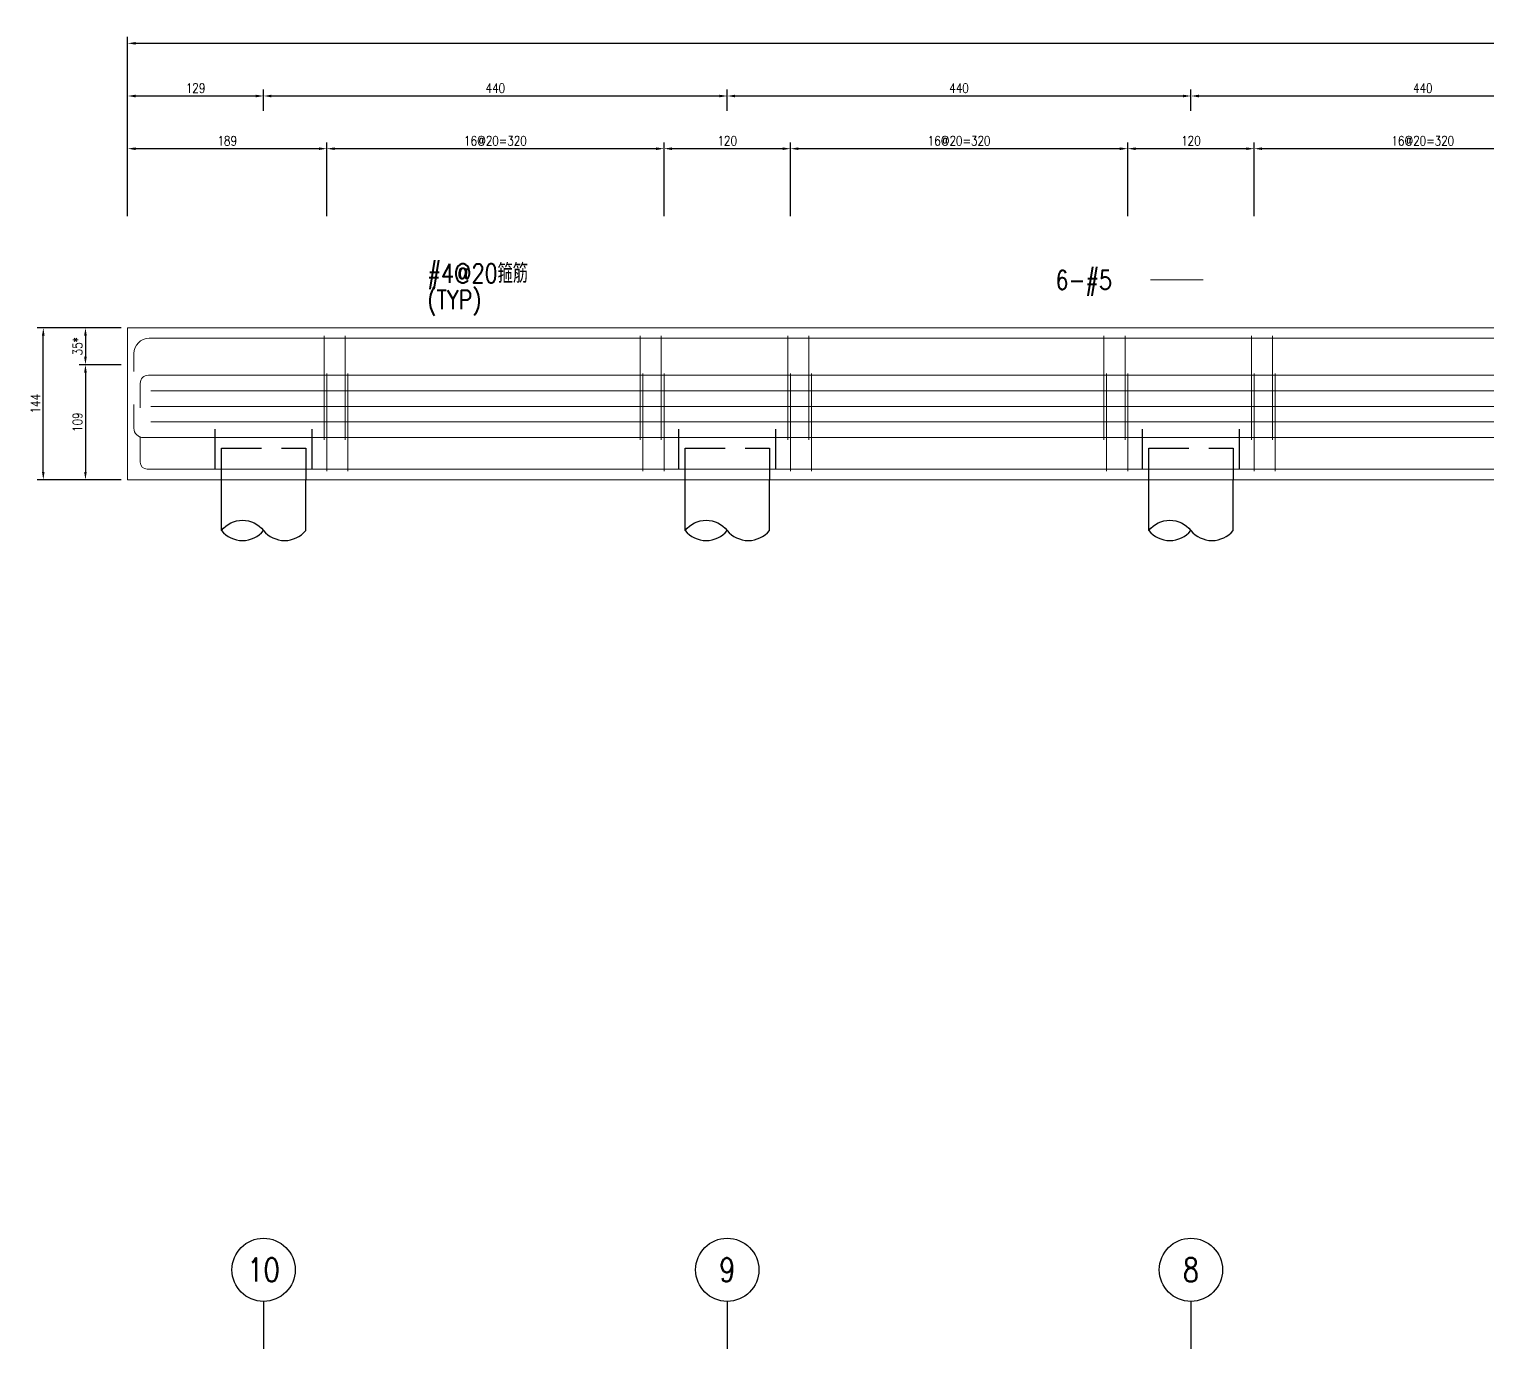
# Model space of a CAD drawing. Extents: x -4754 to 4976, y -19960 to 3841.
# Drawn here: x -359 to 1025, y -2114 to -861 of the extents above; entities that cross this region are included whole.
import ezdxf
from ezdxf.enums import TextEntityAlignment as Align

# ---------------------------------------------------------------- set-up
doc = ezdxf.new("R2010")
doc.units = 0
doc.header["$LTSCALE"] = 3
doc.linetypes.add('DASHED', pattern=[19.05, 12.7, -6.35])
doc.layers.get('0').update_dxf_attribs({"linetype": 'CONTINUOUS'})
doc.layers.add('HB_0', color=7, linetype='CONTINUOUS', transparency=0.5)
for name, color, linetype in [('HB_DIM', 1, 'CONTINUOUS'), ('HB_TXT_CTEXT', 2, 'CONTINUOUS'), ('鋼筋', 3, 'CONTINUOUS')]:
    doc.layers.add(name, color=color, linetype=linetype)
doc.styles.get("Standard").update_dxf_attribs({"font": 'ROMANS.shx', "width": 0.8, "bigfont": 'chineset.shx'})
doc.dimstyles.new('30', dxfattribs={"dimscale": 3, "dimtxt": 3, "dimasz": 2.5, "dimexe": 2, "dimexo": 2, "dimgap": 1, "dimtad": 1, "dimdsep": 46, "dimtxsty": 'Standard', "dimcen": 0, "dimclrd": 256, "dimclre": 256, "dimclrt": 2, "dimadec": 0, "dimazin": 0, "dimtfac": 1, "dimtix": 1, "dimtmove": 2, "dimatfit": 3, "dimfxl": 1, "dimtolj": 1, "dimtzin": 0, "dimarcsym": 0})

# ---------------------------------------------------------------- blocks, each defined once
blk = doc.blocks.new('pile_vertical')
at = {"color": 252, "linetype": 'DASHED'}
for p, q in [((-46, 10), (-46, 50)), ((46, 10), (46, 50))]:
    blk.add_line(p, q, dxfattribs=at)
at = {"linetype": 'Continuous'}
for p, q in [((-40, -48.1), (-40, 0)), ((40, -48.1), (40, 0))]:
    blk.add_line(p, q, dxfattribs=at)
at = {"color": 252, "linetype": 'DASHED'}
blk.add_lwpolyline([(-40, 0), (-40, 30), (40, 30), (40, 0)], dxfattribs=at)
at = {"linetype": 'Continuous'}
for points in [[(-40, -48.1, -0.48), (0, -48.1, 0.48), (40, -48.1, 0.48)], [(-40, -48.1, 0.48), (0, -48.1, 0.48)]]:
    blk.add_lwpolyline(points, format="xyb", dxfattribs=at)
blk = doc.blocks.new('*D97')
at = {"layer": 'HB_DIM', "linetype": 'Continuous', "lineweight": -2}
for p, q in [((-271.4, -1144.8), (-311.4, -1144.8)), ((-305.4, -1152.3), (-305.4, -1172.3)), ((-271.4, -1179.8), (-311.4, -1179.8))]:
    blk.add_line(p, q, dxfattribs=at)
at = {"layer": 'HB_DIM'}
for points in [[(-304.2, -1152.3), (-306.7, -1152.3), (-305.4, -1144.8)], [(-306.7, -1172.3), (-304.2, -1172.3), (-305.4, -1179.8)]]:
    blk.add_solid(points, dxfattribs=at)
at = {"layer": 'HB_DIM', "color": 2, "linetype": 'Continuous', "insert": (-312.9, -1162.3), "char_height": 9, "attachment_point": 5, "rotation": 90}
blk.add_mtext('\\A1;35*', dxfattribs=at)
blk = doc.blocks.new('*D98')
at = {"layer": 'HB_DIM', "linetype": 'Continuous', "lineweight": -2}
for p, q in [((-271.4, -1179.8), (-311.4, -1179.8)), ((-305.4, -1187.3), (-305.4, -1281.5)), ((-271.4, -1289), (-311.4, -1289))]:
    blk.add_line(p, q, dxfattribs=at)
at = {"layer": 'HB_DIM'}
for points in [[(-304.2, -1187.3), (-306.7, -1187.3), (-305.4, -1179.8)], [(-306.7, -1281.5), (-304.2, -1281.5), (-305.4, -1289)]]:
    blk.add_solid(points, dxfattribs=at)
at = {"layer": 'HB_DIM', "color": 2, "linetype": 'Continuous', "insert": (-312.9, -1234.4), "char_height": 9, "attachment_point": 5, "rotation": 90}
blk.add_mtext('\\A1;109', dxfattribs=at)
blk = doc.blocks.new('*D99')
at = {"layer": 'HB_DIM', "linetype": 'Continuous', "lineweight": -2}
for p, q in [((-265.4, -1038.8), (-265.4, -968.8)), ((-76.4, -1038.8), (-76.4, -968.8)), ((-257.9, -974.8), (-83.9, -974.8))]:
    blk.add_line(p, q, dxfattribs=at)
at = {"layer": 'HB_DIM'}
for points in [[(-257.9, -973.6), (-257.9, -976.1), (-265.4, -974.8)], [(-83.9, -976.1), (-83.9, -973.6), (-76.4, -974.8)]]:
    blk.add_solid(points, dxfattribs=at)
at = {"layer": 'HB_DIM', "color": 2, "linetype": 'Continuous', "insert": (-170.9, -967.3), "char_height": 9, "attachment_point": 5, "rotation": 0}
blk.add_mtext('\\A1;189', dxfattribs=at)
blk = doc.blocks.new('*D100')
at = {"layer": 'HB_DIM', "linetype": 'Continuous', "lineweight": -2}
for p, q in [((-76.4, -1038.8), (-76.4, -968.8)), ((243.6, -1038.8), (243.6, -968.8)), ((-68.9, -974.8), (236.1, -974.8))]:
    blk.add_line(p, q, dxfattribs=at)
at = {"layer": 'HB_DIM'}
for points in [[(-68.9, -973.6), (-68.9, -976.1), (-76.4, -974.8)], [(236.1, -976.1), (236.1, -973.6), (243.6, -974.8)]]:
    blk.add_solid(points, dxfattribs=at)
at = {"layer": 'HB_DIM', "color": 2, "linetype": 'Continuous', "insert": (83.6, -967.3), "char_height": 9, "attachment_point": 5, "rotation": 0}
blk.add_mtext('\\A1;16@20=320', dxfattribs=at)
blk = doc.blocks.new('*D101')
at = {"layer": 'HB_DIM', "linetype": 'Continuous', "lineweight": -2}
for p, q in [((243.6, -1038.8), (243.6, -968.8)), ((363.6, -1038.8), (363.6, -968.8)), ((251.1, -974.8), (356.1, -974.8))]:
    blk.add_line(p, q, dxfattribs=at)
at = {"layer": 'HB_DIM'}
for points in [[(251.1, -973.6), (251.1, -976.1), (243.6, -974.8)], [(356.1, -976.1), (356.1, -973.6), (363.6, -974.8)]]:
    blk.add_solid(points, dxfattribs=at)
at = {"layer": 'HB_DIM', "color": 2, "linetype": 'Continuous', "insert": (303.6, -967.3), "char_height": 9, "attachment_point": 5, "rotation": 0}
blk.add_mtext('\\A1;120', dxfattribs=at)
blk = doc.blocks.new('*D102')
at = {"layer": 'HB_DIM', "linetype": 'Continuous', "lineweight": -2}
for p, q in [((363.6, -1038.8), (363.6, -968.8)), ((683.6, -1038.8), (683.6, -968.8)), ((371.1, -974.8), (676.1, -974.8))]:
    blk.add_line(p, q, dxfattribs=at)
at = {"layer": 'HB_DIM'}
for points in [[(371.1, -973.6), (371.1, -976.1), (363.6, -974.8)], [(676.1, -976.1), (676.1, -973.6), (683.6, -974.8)]]:
    blk.add_solid(points, dxfattribs=at)
at = {"layer": 'HB_DIM', "color": 2, "linetype": 'Continuous', "insert": (523.6, -967.3), "char_height": 9, "attachment_point": 5, "rotation": 0}
blk.add_mtext('\\A1;16@20=320', dxfattribs=at)
blk = doc.blocks.new('*D103')
at = {"layer": 'HB_DIM', "linetype": 'Continuous', "lineweight": -2}
for p, q in [((683.6, -1038.8), (683.6, -968.8)), ((803.6, -1038.8), (803.6, -968.8)), ((691.1, -974.8), (796.1, -974.8))]:
    blk.add_line(p, q, dxfattribs=at)
at = {"layer": 'HB_DIM'}
for points in [[(691.1, -973.6), (691.1, -976.1), (683.6, -974.8)], [(796.1, -976.1), (796.1, -973.6), (803.6, -974.8)]]:
    blk.add_solid(points, dxfattribs=at)
at = {"layer": 'HB_DIM', "color": 2, "linetype": 'Continuous', "insert": (743.6, -967.3), "char_height": 9, "attachment_point": 5, "rotation": 0}
blk.add_mtext('\\A1;120', dxfattribs=at)
blk = doc.blocks.new('*D104')
at = {"layer": 'HB_DIM', "linetype": 'Continuous', "lineweight": -2}
for p, q in [((803.6, -1038.8), (803.6, -968.8)), ((1123.6, -1038.8), (1123.6, -968.8)), ((811.1, -974.8), (1116.1, -974.8))]:
    blk.add_line(p, q, dxfattribs=at)
at = {"layer": 'HB_DIM'}
for points in [[(811.1, -973.6), (811.1, -976.1), (803.6, -974.8)], [(1116.1, -976.1), (1116.1, -973.6), (1123.6, -974.8)]]:
    blk.add_solid(points, dxfattribs=at)
at = {"layer": 'HB_DIM', "color": 2, "linetype": 'Continuous', "insert": (963.6, -967.3), "char_height": 9, "attachment_point": 5, "rotation": 0}
blk.add_mtext('\\A1;16@20=320', dxfattribs=at)
blk = doc.blocks.new('*D118')
at = {"layer": 'HB_DIM', "linetype": 'Continuous', "lineweight": -2}
for p, q in [((-265.4, -1038.8), (-265.4, -868.8)), ((3931.6, -1038.8), (3931.6, -868.8)), ((-257.9, -874.8), (3924.1, -874.8))]:
    blk.add_line(p, q, dxfattribs=at)
at = {"layer": 'HB_DIM'}
for points in [[(-257.9, -873.6), (-257.9, -876.1), (-265.4, -874.8)], [(3924.1, -876.1), (3924.1, -873.6), (3931.6, -874.8)]]:
    blk.add_solid(points, dxfattribs=at)
at = {"layer": 'HB_DIM', "color": 2, "linetype": 'Continuous', "insert": (1833.1, -867.3), "char_height": 9, "attachment_point": 5, "rotation": 0}
blk.add_mtext('\\A1;4197', dxfattribs=at)
blk = doc.blocks.new('*D119')
at = {"layer": 'HB_DIM', "linetype": 'Continuous', "lineweight": -2}
for p, q in [((-265.4, -1038.8), (-265.4, -918.8)), ((-257.9, -924.8), (-143.9, -924.8)), ((-136.4, -938.8), (-136.4, -918.8))]:
    blk.add_line(p, q, dxfattribs=at)
at = {"layer": 'HB_DIM'}
for points in [[(-257.9, -923.6), (-257.9, -926.1), (-265.4, -924.8)], [(-143.9, -926.1), (-143.9, -923.6), (-136.4, -924.8)]]:
    blk.add_solid(points, dxfattribs=at)
at = {"layer": 'HB_DIM', "color": 2, "linetype": 'Continuous', "insert": (-200.9, -917.3), "char_height": 9, "attachment_point": 5, "rotation": 0}
blk.add_mtext('\\A1;129', dxfattribs=at)
blk = doc.blocks.new('*D120')
at = {"layer": 'HB_DIM', "linetype": 'Continuous', "lineweight": -2}
for p, q in [((-136.4, -938.8), (-136.4, -918.8)), ((-128.9, -924.8), (296.1, -924.8)), ((303.6, -938.8), (303.6, -918.8))]:
    blk.add_line(p, q, dxfattribs=at)
at = {"layer": 'HB_DIM'}
for points in [[(-128.9, -923.6), (-128.9, -926.1), (-136.4, -924.8)], [(296.1, -926.1), (296.1, -923.6), (303.6, -924.8)]]:
    blk.add_solid(points, dxfattribs=at)
at = {"layer": 'HB_DIM', "color": 2, "linetype": 'Continuous', "insert": (83.6, -917.3), "char_height": 9, "attachment_point": 5, "rotation": 0}
blk.add_mtext('\\A1;440', dxfattribs=at)
blk = doc.blocks.new('*D121')
at = {"layer": 'HB_DIM', "linetype": 'Continuous', "lineweight": -2}
for p, q in [((303.6, -938.8), (303.6, -918.8)), ((311.1, -924.8), (736.1, -924.8)), ((743.6, -938.8), (743.6, -918.8))]:
    blk.add_line(p, q, dxfattribs=at)
at = {"layer": 'HB_DIM'}
for points in [[(311.1, -923.6), (311.1, -926.1), (303.6, -924.8)], [(736.1, -926.1), (736.1, -923.6), (743.6, -924.8)]]:
    blk.add_solid(points, dxfattribs=at)
at = {"layer": 'HB_DIM', "color": 2, "linetype": 'Continuous', "insert": (523.6, -917.3), "char_height": 9, "attachment_point": 5, "rotation": 0}
blk.add_mtext('\\A1;440', dxfattribs=at)
blk = doc.blocks.new('*D122')
at = {"layer": 'HB_DIM', "linetype": 'Continuous', "lineweight": -2}
for p, q in [((743.6, -938.8), (743.6, -918.8)), ((751.1, -924.8), (1176.1, -924.8)), ((1183.6, -938.8), (1183.6, -918.8))]:
    blk.add_line(p, q, dxfattribs=at)
at = {"layer": 'HB_DIM'}
for points in [[(751.1, -923.6), (751.1, -926.1), (743.6, -924.8)], [(1176.1, -926.1), (1176.1, -923.6), (1183.6, -924.8)]]:
    blk.add_solid(points, dxfattribs=at)
at = {"layer": 'HB_DIM', "color": 2, "linetype": 'Continuous', "insert": (963.6, -917.3), "char_height": 9, "attachment_point": 5, "rotation": 0}
blk.add_mtext('\\A1;440', dxfattribs=at)
blk = doc.blocks.new('*D130')
at = {"layer": 'HB_DIM', "linetype": 'Continuous', "lineweight": -2}
for p, q in [((-281.4, -1144.8), (-351.4, -1144.8)), ((-345.4, -1281.5), (-345.4, -1152.3)), ((-281.4, -1289), (-351.4, -1289))]:
    blk.add_line(p, q, dxfattribs=at)
at = {"layer": 'HB_DIM'}
for points in [[(-344.2, -1152.3), (-346.7, -1152.3), (-345.4, -1144.8)], [(-346.7, -1281.5), (-344.2, -1281.5), (-345.4, -1289)]]:
    blk.add_solid(points, dxfattribs=at)
at = {"layer": 'HB_DIM', "color": 2, "linetype": 'Continuous', "insert": (-352.9, -1216.9), "char_height": 9, "attachment_point": 5, "rotation": 90}
blk.add_mtext('\\A1;144', dxfattribs=at)
blk = doc.blocks.new('line_guide')
at = {"color": 4, "linetype": 'Continuous'}
blk.add_line((0, 0), (0, -45), dxfattribs=at)
blk.add_circle((0, 30), 30, dxfattribs=at)
at = {"color": 4, "linetype": 'Continuous', "width": 0.8}
blk.add_attdef('A', text='', height=22.5, dxfattribs=at).set_placement((0, 30), align=Align.MIDDLE)

msp = doc.modelspace()

# ---------------------------------------------------------------- linework, layer by layer
at = {"layer": 'HB_0', "lineweight": 5}
msp.add_lwpolyline([(-265.427, -1288.979), (-265.427, -1144.802), (3931.573, -1144.802), (3931.573, -1288.979), (-265.427, -1288.979)], dxfattribs=at)
at = {"layer": 'HB_DIM', "color": 1, "linetype": 'Continuous'}
for points in [[(-58.967, -1153.148, 0, 1.25, 0), (-48.967, -1143.148, 0, 0, 0), (1.033, -1093.148, 0, 0, 0), (19.033, -1093.148, 0, 0, 0)], [(-56.427, -1188.648, 0, 1.25, 0), (-48.734, -1175.863, 0, 0, 0), (1.033, -1093.148, 0, 0, 0), (19.033, -1093.148, 0, 0, 0)], [(587.173, -1219.39, 0, 1.25, 0), (587.173, -1204.39, 0, 0, 0), (587.173, -1099.39, 0, 0, 0), (605.173, -1099.39, 0, 0, 0)], [(587.173, -1234.185, 0, 1.25, 0), (587.173, -1219.185, 0, 0, 0), (587.173, -1099.39, 0, 0, 0), (605.173, -1099.39, 0, 0, 0)], [(587.173, -1204.596, 0, 1.25, 0), (587.173, -1189.596, 0, 0, 0), (587.173, -1099.39, 0, 0, 0), (605.173, -1099.39, 0, 0, 0)], [(1001.147, -1278.979, 0, 1.25, 0), (1001.147, -1293.979, 0, 0, 0), (1001.147, -1368.979, 0, 0, 0), (1019.147, -1368.979, 0, 0, 0)]]:
    msp.add_lwpolyline(points, format="xyseb", dxfattribs=at)
at = {"layer": 'HB_TXT_CTEXT', "lineweight": 5}
msp.add_line((705.173, -1099.39, 50), (755.173, -1099.39, 50), dxfattribs=at)
at = {"layer": '鋼筋', "lineweight": 5}
for p, q in [((-244.937, -1154.802, -38), (3911.083, -1154.802, -38)), ((-244.937, -1154.802, -27.143), (3911.083, -1154.802, -27.143)), ((-244.937, -1154.802, -16.286), (3911.083, -1154.802, -16.286)), ((-244.937, -1154.802, -5.429), (3911.083, -1154.802, -5.429)), ((-244.937, -1154.802, 5.429), (3911.083, -1154.802, 5.429)), ((-244.937, -1154.802, 16.286), (3911.083, -1154.802, 16.286)), ((-244.937, -1154.802, 27.143), (3911.083, -1154.802, 27.143)), ((-244.937, -1154.802, 38), (3911.083, -1154.802, 38)), ((-78.967, -1163.352, 33.895), (-78.967, -1155.732, 33.895)), ((-78.967, -1155.732, 40.245), (-78.967, -1248.049, 40.245)), ((-78.967, -1248.049, -40.245), (-78.967, -1155.732, -40.245)), ((-78.967, -1155.732, -33.895), (-78.967, -1163.352, -33.895)), ((-58.967, -1163.352, 33.895), (-58.967, -1155.732, 33.895)), ((-58.967, -1155.732, 40.245), (-58.967, -1248.049, 40.245)), ((-58.967, -1248.049, -40.245), (-58.967, -1155.732, -40.245)), ((-58.967, -1155.732, -33.895), (-58.967, -1163.352, -33.895)), ((221.033, -1163.352, 33.895), (221.033, -1155.732, 33.895)), ((221.033, -1155.732, 40.245), (221.033, -1248.049, 40.245)), ((221.033, -1248.049, -40.245), (221.033, -1155.732, -40.245)), ((221.033, -1155.732, -33.895), (221.033, -1163.352, -33.895)), ((241.033, -1163.352, 33.895), (241.033, -1155.732, 33.895)), ((241.033, -1155.732, 40.245), (241.033, -1248.049, 40.245)), ((241.033, -1248.049, -40.245), (241.033, -1155.732, -40.245)), ((241.033, -1155.732, -33.895), (241.033, -1163.352, -33.895)), ((361.033, -1163.352, 33.895), (361.033, -1155.732, 33.895)), ((361.033, -1155.732, 40.245), (361.033, -1248.049, 40.245)), ((361.033, -1248.049, -40.245), (361.033, -1155.732, -40.245)), ((361.033, -1155.732, -33.895), (361.033, -1163.352, -33.895)), ((381.033, -1163.352, 33.895), (381.033, -1155.732, 33.895)), ((381.033, -1155.732, 40.245), (381.033, -1248.049, 40.245)), ((381.033, -1248.049, -40.245), (381.033, -1155.732, -40.245)), ((381.033, -1155.732, -33.895), (381.033, -1163.352, -33.895)), ((661.033, -1163.352, 33.895), (661.033, -1155.732, 33.895)), ((661.033, -1155.732, 40.245), (661.033, -1248.049, 40.245)), ((661.033, -1248.049, -40.245), (661.033, -1155.732, -40.245)), ((661.033, -1155.732, -33.895), (661.033, -1163.352, -33.895)), ((681.033, -1163.352, 33.895), (681.033, -1155.732, 33.895)), ((681.033, -1155.732, 40.245), (681.033, -1248.049, 40.245)), ((681.033, -1248.049, -40.245), (681.033, -1155.732, -40.245)), ((681.033, -1155.732, -33.895), (681.033, -1163.352, -33.895)), ((801.033, -1163.352, 33.895), (801.033, -1155.732, 33.895)), ((801.033, -1155.732, 40.245), (801.033, -1248.049, 40.245)), ((801.033, -1248.049, -40.245), (801.033, -1155.732, -40.245)), ((801.033, -1155.732, -33.895), (801.033, -1163.352, -33.895)), ((821.033, -1163.352, 33.895), (821.033, -1155.732, 33.895)), ((821.033, -1155.732, 40.245), (821.033, -1248.049, 40.245)), ((821.033, -1248.049, -40.245), (821.033, -1155.732, -40.245)), ((821.033, -1155.732, -33.895), (821.033, -1163.352, -33.895)), ((-259.427, -1186.412, -38), (-259.427, -1169.292, -38)), ((-259.427, -1186.412, -27.143), (-259.427, -1169.292, -27.143)), ((-259.427, -1186.412, -16.286), (-259.427, -1169.292, -16.286)), ((-259.427, -1186.412, -5.429), (-259.427, -1169.292, -5.429)), ((-259.427, -1186.412, 5.429), (-259.427, -1169.292, 5.429)), ((-259.427, -1186.412, 16.286), (-259.427, -1169.292, 16.286)), ((-259.427, -1186.412, 27.143), (-259.427, -1169.292, 27.143)), ((-259.427, -1186.412, 38), (-259.427, -1169.292, 38)), ((-245.657, -1189.802, -50), (3911.803, -1189.802, -50)), ((-245.657, -1189.802, -35.714), (3911.803, -1189.802, -35.714)), ((-245.657, -1189.802, -21.429), (3911.803, -1189.802, -21.429)), ((-245.657, -1189.802, -7.143), (3911.803, -1189.802, -7.143)), ((-245.657, -1189.802, 7.143), (3911.803, -1189.802, 7.143)), ((-245.657, -1189.802, 21.429), (3911.803, -1189.802, 21.429)), ((-245.657, -1189.802, 35.714), (3911.803, -1189.802, 35.714)), ((-245.657, -1189.802, 50), (3911.803, -1189.802, 50)), ((-253.427, -1220.912, -50), (-253.427, -1197.572, -50)), ((-253.427, -1220.912, -35.714), (-253.427, -1197.572, -35.714)), ((-253.427, -1220.912, -21.429), (-253.427, -1197.572, -21.429)), ((-253.427, -1220.912, -7.143), (-253.427, -1197.572, -7.143)), ((-253.427, -1220.912, 7.143), (-253.427, -1197.572, 7.143)), ((-253.427, -1220.912, 21.429), (-253.427, -1197.572, 21.429)), ((-253.427, -1220.912, 35.714), (-253.427, -1197.572, 35.714)), ((-253.427, -1220.912, 50), (-253.427, -1197.572, 50)), ((-76.427, -1198.852, 45.395), (-76.427, -1191.232, 45.395)), ((-76.427, -1191.232, 51.745), (-76.427, -1277.549, 51.745)), ((-76.427, -1277.549, -51.745), (-76.427, -1191.232, -51.745)), ((-76.427, -1191.232, -45.395), (-76.427, -1198.852, -45.395)), ((-56.427, -1198.852, 45.395), (-56.427, -1191.232, 45.395)), ((-56.427, -1191.232, 51.745), (-56.427, -1277.549, 51.745)), ((-56.427, -1277.549, -51.745), (-56.427, -1191.232, -51.745)), ((-56.427, -1191.232, -45.395), (-56.427, -1198.852, -45.395)), ((223.573, -1198.852, 45.395), (223.573, -1191.232, 45.395)), ((223.573, -1191.232, 51.745), (223.573, -1277.549, 51.745)), ((223.573, -1277.549, -51.745), (223.573, -1191.232, -51.745)), ((223.573, -1191.232, -45.395), (223.573, -1198.852, -45.395)), ((243.573, -1198.852, 45.395), (243.573, -1191.232, 45.395)), ((243.573, -1191.232, 51.745), (243.573, -1277.549, 51.745)), ((243.573, -1277.549, -51.745), (243.573, -1191.232, -51.745)), ((243.573, -1191.232, -45.395), (243.573, -1198.852, -45.395)), ((363.573, -1198.852, 45.395), (363.573, -1191.232, 45.395)), ((363.573, -1191.232, 51.745), (363.573, -1277.549, 51.745)), ((363.573, -1277.549, -51.745), (363.573, -1191.232, -51.745)), ((363.573, -1191.232, -45.395), (363.573, -1198.852, -45.395)), ((383.573, -1198.852, 45.395), (383.573, -1191.232, 45.395)), ((383.573, -1191.232, 51.745), (383.573, -1277.549, 51.745)), ((383.573, -1277.549, -51.745), (383.573, -1191.232, -51.745)), ((383.573, -1191.232, -45.395), (383.573, -1198.852, -45.395)), ((663.573, -1198.852, 45.395), (663.573, -1191.232, 45.395)), ((663.573, -1191.232, 51.745), (663.573, -1277.549, 51.745)), ((663.573, -1277.549, -51.745), (663.573, -1191.232, -51.745)), ((663.573, -1191.232, -45.395), (663.573, -1198.852, -45.395)), ((683.573, -1198.852, 45.395), (683.573, -1191.232, 45.395)), ((683.573, -1191.232, 51.745), (683.573, -1277.549, 51.745)), ((683.573, -1277.549, -51.745), (683.573, -1191.232, -51.745)), ((683.573, -1191.232, -45.395), (683.573, -1198.852, -45.395)), ((803.573, -1198.852, 45.395), (803.573, -1191.232, 45.395)), ((803.573, -1191.232, 51.745), (803.573, -1277.549, 51.745)), ((803.573, -1277.549, -51.745), (803.573, -1191.232, -51.745)), ((803.573, -1191.232, -45.395), (803.573, -1198.852, -45.395)), ((823.573, -1198.852, 45.395), (823.573, -1191.232, 45.395)), ((823.573, -1191.232, 51.745), (823.573, -1277.549, 51.745)), ((823.573, -1277.549, -51.745), (823.573, -1191.232, -51.745)), ((823.573, -1191.232, -45.395), (823.573, -1198.852, -45.395)), ((-259.427, -1217.709, -50), (-259.427, -1240.089, -50)), ((-259.427, -1217.709, -35.714), (-259.427, -1240.089, -35.714)), ((-259.427, -1217.709, -21.429), (-259.427, -1240.089, -21.429)), ((-259.427, -1217.709, -7.143), (-259.427, -1240.089, -7.143)), ((-259.427, -1217.709, 7.143), (-259.427, -1240.089, 7.143)), ((-259.427, -1217.709, 21.429), (-259.427, -1240.089, 21.429)), ((-259.427, -1217.709, 35.714), (-259.427, -1240.089, 35.714)), ((-259.427, -1217.709, 50), (-259.427, -1240.089, 50)), ((-243.427, -1204.596, -50), (3909.573, -1204.596, -50)), ((-243.427, -1204.596, 50), (3909.573, -1204.596, 50)), ((-243.427, -1219.39, -50), (3909.573, -1219.39, -50)), ((-243.427, -1219.39, 50), (3909.573, -1219.39, 50)), ((-243.427, -1234.185, -50), (3909.573, -1234.185, -50)), ((-243.427, -1234.185, 50), (3909.573, -1234.185, 50)), ((-253.427, -1248.024, -50), (-253.427, -1272.294, -50)), ((-253.427, -1248.024, -35.714), (-253.427, -1272.294, -35.714)), ((-253.427, -1248.024, -21.429), (-253.427, -1272.294, -21.429)), ((-253.427, -1248.024, -7.143), (-253.427, -1272.294, -7.143)), ((-253.427, -1248.024, 7.143), (-253.427, -1272.294, 7.143)), ((-253.427, -1248.024, 21.429), (-253.427, -1272.294, 21.429)), ((-253.427, -1248.024, 35.714), (-253.427, -1272.294, 35.714)), ((-253.427, -1248.024, 50), (-253.427, -1272.294, 50)), ((-250.537, -1248.979, -50), (3916.683, -1248.979, -50)), ((-250.537, -1248.979, -35.714), (3916.683, -1248.979, -35.714)), ((-250.537, -1248.979, -21.429), (3916.683, -1248.979, -21.429)), ((-250.537, -1248.979, -7.143), (3916.683, -1248.979, -7.143)), ((-250.537, -1248.979, 7.143), (3916.683, -1248.979, 7.143)), ((-250.537, -1248.979, 21.429), (3916.683, -1248.979, 21.429)), ((-250.537, -1248.979, 35.714), (3916.683, -1248.979, 35.714)), ((-250.537, -1248.979, 50), (3916.683, -1248.979, 50)), ((-78.967, -1251.224, 37.07), (-78.967, -1251.224, -37.07)), ((-58.967, -1251.224, 37.07), (-58.967, -1251.224, -37.07)), ((221.033, -1251.224, 37.07), (221.033, -1251.224, -37.07)), ((241.033, -1251.224, 37.07), (241.033, -1251.224, -37.07)), ((361.033, -1251.224, 37.07), (361.033, -1251.224, -37.07)), ((381.033, -1251.224, 37.07), (381.033, -1251.224, -37.07)), ((661.033, -1251.224, 37.07), (661.033, -1251.224, -37.07)), ((681.033, -1251.224, 37.07), (681.033, -1251.224, -37.07)), ((801.033, -1251.224, 37.07), (801.033, -1251.224, -37.07)), ((821.033, -1251.224, 37.07), (821.033, -1251.224, -37.07)), ((-246.742, -1278.979, -50), (3912.888, -1278.979, -50)), ((-246.742, -1278.979, -35.714), (3912.888, -1278.979, -35.714)), ((-246.742, -1278.979, -21.429), (3912.888, -1278.979, -21.429)), ((-246.742, -1278.979, -7.143), (3912.888, -1278.979, -7.143)), ((-246.742, -1278.979, 7.143), (3912.888, -1278.979, 7.143)), ((-246.742, -1278.979, 21.429), (3912.888, -1278.979, 21.429)), ((-246.742, -1278.979, 35.714), (3912.888, -1278.979, 35.714)), ((-246.742, -1278.979, 50), (3912.888, -1278.979, 50)), ((-76.427, -1280.724, 48.57), (-76.427, -1280.724, -48.57)), ((-56.427, -1280.724, 48.57), (-56.427, -1280.724, -48.57)), ((223.573, -1280.724, 48.57), (223.573, -1280.724, -48.57)), ((243.573, -1280.724, 48.57), (243.573, -1280.724, -48.57)), ((363.573, -1280.724, 48.57), (363.573, -1280.724, -48.57)), ((383.573, -1280.724, 48.57), (383.573, -1280.724, -48.57)), ((663.573, -1280.724, 48.57), (663.573, -1280.724, -48.57)), ((683.573, -1280.724, 48.57), (683.573, -1280.724, -48.57)), ((803.573, -1280.724, 48.57), (803.573, -1280.724, -48.57)), ((823.573, -1280.724, 48.57), (823.573, -1280.724, -48.57))]:
    msp.add_line(p, q, dxfattribs=at)
at = {"layer": '鋼筋', "lineweight": 5, "extrusion": (0, 0, -1)}
for centre, radius in [((244.937, -1169.292, 38), 14.49), ((244.937, -1169.292, 27.143), 14.49), ((244.937, -1169.292, 16.286), 14.49), ((244.937, -1169.292, 5.429), 14.49), ((244.937, -1169.292, -5.429), 14.49), ((244.937, -1169.292, -16.286), 14.49), ((244.937, -1169.292, -27.143), 14.49), ((244.937, -1169.292, -38), 14.49), ((245.657, -1197.572, 50), 7.77), ((245.657, -1197.572, 35.714), 7.77), ((245.657, -1197.572, 21.429), 7.77), ((245.657, -1197.572, 7.143), 7.77), ((245.657, -1197.572, -7.143), 7.77), ((245.657, -1197.572, -21.429), 7.77), ((245.657, -1197.572, -35.714), 7.77), ((245.657, -1197.572, -50), 7.77)]:
    msp.add_arc(centre, radius, 0, 90, dxfattribs=at)
at = {"layer": '鋼筋', "lineweight": 5, "extrusion": (1, -2.44929e-16, 0)}
for centre, start, end in [((-1155.732, 37.07, -78.967), 270, 90), ((-1155.732, -37.07, -78.967), 270, 90), ((-1155.732, 37.07, -58.967), 270, 90), ((-1155.732, -37.07, -58.967), 270, 90), ((-1155.732, 37.07, 221.033), 270, 90), ((-1155.732, -37.07, 221.033), 270, 90), ((-1155.732, 37.07, 241.033), 270, 90), ((-1155.732, -37.07, 241.033), 270, 90), ((-1155.732, 37.07, 361.033), 270, 90), ((-1155.732, -37.07, 361.033), 270, 90), ((-1155.732, 37.07, 381.033), 270, 90), ((-1155.732, -37.07, 381.033), 270, 90), ((-1155.732, 37.07, 661.033), 270, 90), ((-1155.732, -37.07, 661.033), 270, 90), ((-1155.732, 37.07, 681.033), 270, 90), ((-1155.732, -37.07, 681.033), 270, 90), ((-1155.732, 37.07, 801.033), 270, 90), ((-1155.732, -37.07, 801.033), 270, 90), ((-1155.732, 37.07, 821.033), 270, 90), ((-1155.732, -37.07, 821.033), 270, 90), ((-1191.232, 48.57, -76.427), 270, 90), ((-1191.232, -48.57, -76.427), 270, 90), ((-1191.232, 48.57, -56.427), 270, 90), ((-1191.232, -48.57, -56.427), 270, 90), ((-1191.232, 48.57, 223.573), 270, 90), ((-1191.232, -48.57, 223.573), 270, 90), ((-1191.232, 48.57, 243.573), 270, 90), ((-1191.232, -48.57, 243.573), 270, 90), ((-1191.232, 48.57, 363.573), 270, 90), ((-1191.232, -48.57, 363.573), 270, 90), ((-1191.232, 48.57, 383.573), 270, 90), ((-1191.232, -48.57, 383.573), 270, 90), ((-1191.232, 48.57, 663.573), 270, 90), ((-1191.232, -48.57, 663.573), 270, 90), ((-1191.232, 48.57, 683.573), 270, 90), ((-1191.232, -48.57, 683.573), 270, 90), ((-1191.232, 48.57, 803.573), 270, 90), ((-1191.232, -48.57, 803.573), 270, 90), ((-1191.232, 48.57, 823.573), 270, 90), ((-1191.232, -48.57, 823.573), 270, 90), ((-1248.049, 37.07, -78.967), 90, 180), ((-1248.049, -37.07, -78.967), 180, 270), ((-1248.049, 37.07, -58.967), 90, 180), ((-1248.049, -37.07, -58.967), 180, 270), ((-1248.049, 37.07, 221.033), 90, 180), ((-1248.049, -37.07, 221.033), 180, 270), ((-1248.049, 37.07, 241.033), 90, 180), ((-1248.049, -37.07, 241.033), 180, 270), ((-1248.049, 37.07, 361.033), 90, 180), ((-1248.049, -37.07, 361.033), 180, 270), ((-1248.049, 37.07, 381.033), 90, 180), ((-1248.049, -37.07, 381.033), 180, 270), ((-1248.049, 37.07, 661.033), 90, 180), ((-1248.049, -37.07, 661.033), 180, 270), ((-1248.049, 37.07, 681.033), 90, 180), ((-1248.049, -37.07, 681.033), 180, 270), ((-1248.049, 37.07, 801.033), 90, 180), ((-1248.049, -37.07, 801.033), 180, 270), ((-1248.049, 37.07, 821.033), 90, 180), ((-1248.049, -37.07, 821.033), 180, 270), ((-1277.549, 48.57, -76.427), 90, 180), ((-1277.549, -48.57, -76.427), 180, 270), ((-1277.549, 48.57, -56.427), 90, 180), ((-1277.549, -48.57, -56.427), 180, 270), ((-1277.549, 48.57, 223.573), 90, 180), ((-1277.549, -48.57, 223.573), 180, 270), ((-1277.549, 48.57, 243.573), 90, 180), ((-1277.549, -48.57, 243.573), 180, 270), ((-1277.549, 48.57, 363.573), 90, 180), ((-1277.549, -48.57, 363.573), 180, 270), ((-1277.549, 48.57, 383.573), 90, 180), ((-1277.549, -48.57, 383.573), 180, 270), ((-1277.549, 48.57, 663.573), 90, 180), ((-1277.549, -48.57, 663.573), 180, 270), ((-1277.549, 48.57, 683.573), 90, 180), ((-1277.549, -48.57, 683.573), 180, 270), ((-1277.549, 48.57, 803.573), 90, 180), ((-1277.549, -48.57, 803.573), 180, 270), ((-1277.549, 48.57, 823.573), 90, 180), ((-1277.549, -48.57, 823.573), 180, 270)]:
    msp.add_arc(centre, 3.175, start, end, dxfattribs=at)
at = {"layer": '鋼筋', "lineweight": 5}
for centre, radius in [((-250.537, -1240.089, -50), 8.89), ((-250.537, -1240.089, -35.714), 8.89), ((-250.537, -1240.089, -21.429), 8.89), ((-250.537, -1240.089, -7.143), 8.89), ((-250.537, -1240.089, 7.143), 8.89), ((-250.537, -1240.089, 21.429), 8.89), ((-250.537, -1240.089, 35.714), 8.89), ((-250.537, -1240.089, 50), 8.89), ((-246.742, -1272.294, -50), 6.685), ((-246.742, -1272.294, -35.714), 6.685), ((-246.742, -1272.294, -21.429), 6.685), ((-246.742, -1272.294, -7.143), 6.685), ((-246.742, -1272.294, 7.143), 6.685), ((-246.742, -1272.294, 21.429), 6.685), ((-246.742, -1272.294, 35.714), 6.685), ((-246.742, -1272.294, 50), 6.685)]:
    msp.add_arc(centre, radius, 180, 270, dxfattribs=at)

# ---------------------------------------------------------------- block references
at = {"layer": 'HB_0', "linetype": 'Continuous'}
for p in [(-136.427, -1288.979), (303.573, -1288.979), (743.573, -1288.979)]:
    msp.add_blockref('pile_vertical', p, dxfattribs=at)
for p, values in [((-136.427, -2068.802), {'A': '10'}), ((303.573, -2068.802), {'A': '9'}), ((743.573, -2068.802), {'A': '8'})]:
    msp.add_blockref('line_guide', p, dxfattribs=at).add_auto_attribs(values)

# ---------------------------------------------------------------- texts
at = {"layer": 'HB_TXT_CTEXT', "linetype": 'Continuous', "width": 0.8}
for s, p in [('#4@20箍筋', (19.033, -1093.148, 35.225)), (' 6-#5', (605.173, -1099.39, 50)), ('(TYP)', (19.033, -1118.148, 35.225))]:
    msp.add_text(s, height=18, dxfattribs=at).set_placement(p, align=Align.MIDDLE_LEFT)

# ---------------------------------------------------------------- dimensions: what is measured, and where the dimension line sits
at = {"layer": 'HB_DIM', "linetype": 'Continuous'}
for base, p1, p2, angle, override, picture, middle in [((3931.573, -874.802), (-265.427, -1044.802), (3931.573, -1044.802), 0, {"dimdec": 0, "dimpost": '<>'}, '*D118', (1833.073, -867.302)), ((-136.427, -924.802), (-265.427, -1044.802), (-136.427, -944.802, 2021), 0, {"dimdec": 0, "dimpost": '<>'}, '*D119', (-200.927, -917.302)), ((303.573, -924.802), (-136.427, -944.802, 2021), (303.573, -944.802, 1581), 0, {"dimdec": 0, "dimpost": '<>'}, '*D120', (83.573, -917.302)), ((743.573, -924.802), (303.573, -944.802, 1581), (743.573, -944.802, 1141), 0, {"dimdec": 0, "dimpost": '<>'}, '*D121', (523.573, -917.302)), ((1183.573, -924.802), (743.573, -944.802, 1141), (1183.573, -944.802, 701), 0, {"dimdec": 0, "dimpost": '<>'}, '*D122', (963.573, -917.302)), ((-76.427, -974.802), (-265.427, -1044.802), (-76.427, -1044.802, 45.395), 0, {"dimdec": 0, "dimpost": '<>'}, '*D99', (-170.927, -967.302)), ((363.573, -974.802), (243.573, -1044.802, 45.395), (363.573, -1044.802, 45.395), 0, {"dimdec": 0, "dimpost": '<>'}, '*D101', (303.573, -967.302)), ((803.573, -974.802), (683.573, -1044.802, 45.395), (803.573, -1044.802, 45.395), 0, {"dimdec": 0, "dimpost": '<>'}, '*D103', (743.573, -967.302)), ((-345.427, -1144.802), (-275.427, -1288.979), (-275.427, -1144.802), 90, {"dimtad": 4, "dimdec": 0, "dimpost": '<>'}, '*D130', (-352.927, -1216.89)), ((-305.427, -1288.979), (-265.427, -1179.802), (-265.427, -1288.979), 90, {"dimtad": 4, "dimdec": 0, "dimpost": '<>'}, '*D98', (-312.927, -1234.39))]:
    dim = msp.add_linear_dim(base=base, p1=p1, p2=p2, angle=angle, dimstyle='30', override=override, dxfattribs=at)
    dim.commit()
    dim.dimension.update_dxf_attribs({"geometry": picture, "text_midpoint": middle})
for base, p1, p2, angle, text, override, picture, middle in [((243.573, -974.802), (-76.427, -1044.802, 45.395), (243.573, -1044.802, 45.395), 0, '16@20=<>', {"dimdec": 0, "dimpost": '<>'}, '*D100', (83.573, -967.302)), ((683.573, -974.802), (363.573, -1044.802, 45.395), (683.573, -1044.802, 45.395), 0, '16@20=<>', {"dimdec": 0, "dimpost": '<>'}, '*D102', (523.573, -967.302)), ((1123.573, -974.802), (803.573, -1044.802, 45.395), (1123.573, -1044.802, 45.395), 0, '16@20=<>', {"dimdec": 0, "dimpost": '<>'}, '*D104', (963.573, -967.302)), ((-305.427, -1179.802), (-265.427, -1144.802), (-265.427, -1179.802), 90, '<>*', {"dimtad": 4, "dimdec": 0, "dimpost": '<>'}, '*D97', (-312.927, -1162.302))]:
    dim = msp.add_linear_dim(base=base, p1=p1, p2=p2, angle=angle, text=text, dimstyle='30', override=override, dxfattribs=at)
    dim.commit()
    dim.dimension.update_dxf_attribs({"geometry": picture, "text_midpoint": middle})

doc.saveas('drawing.dxf')
